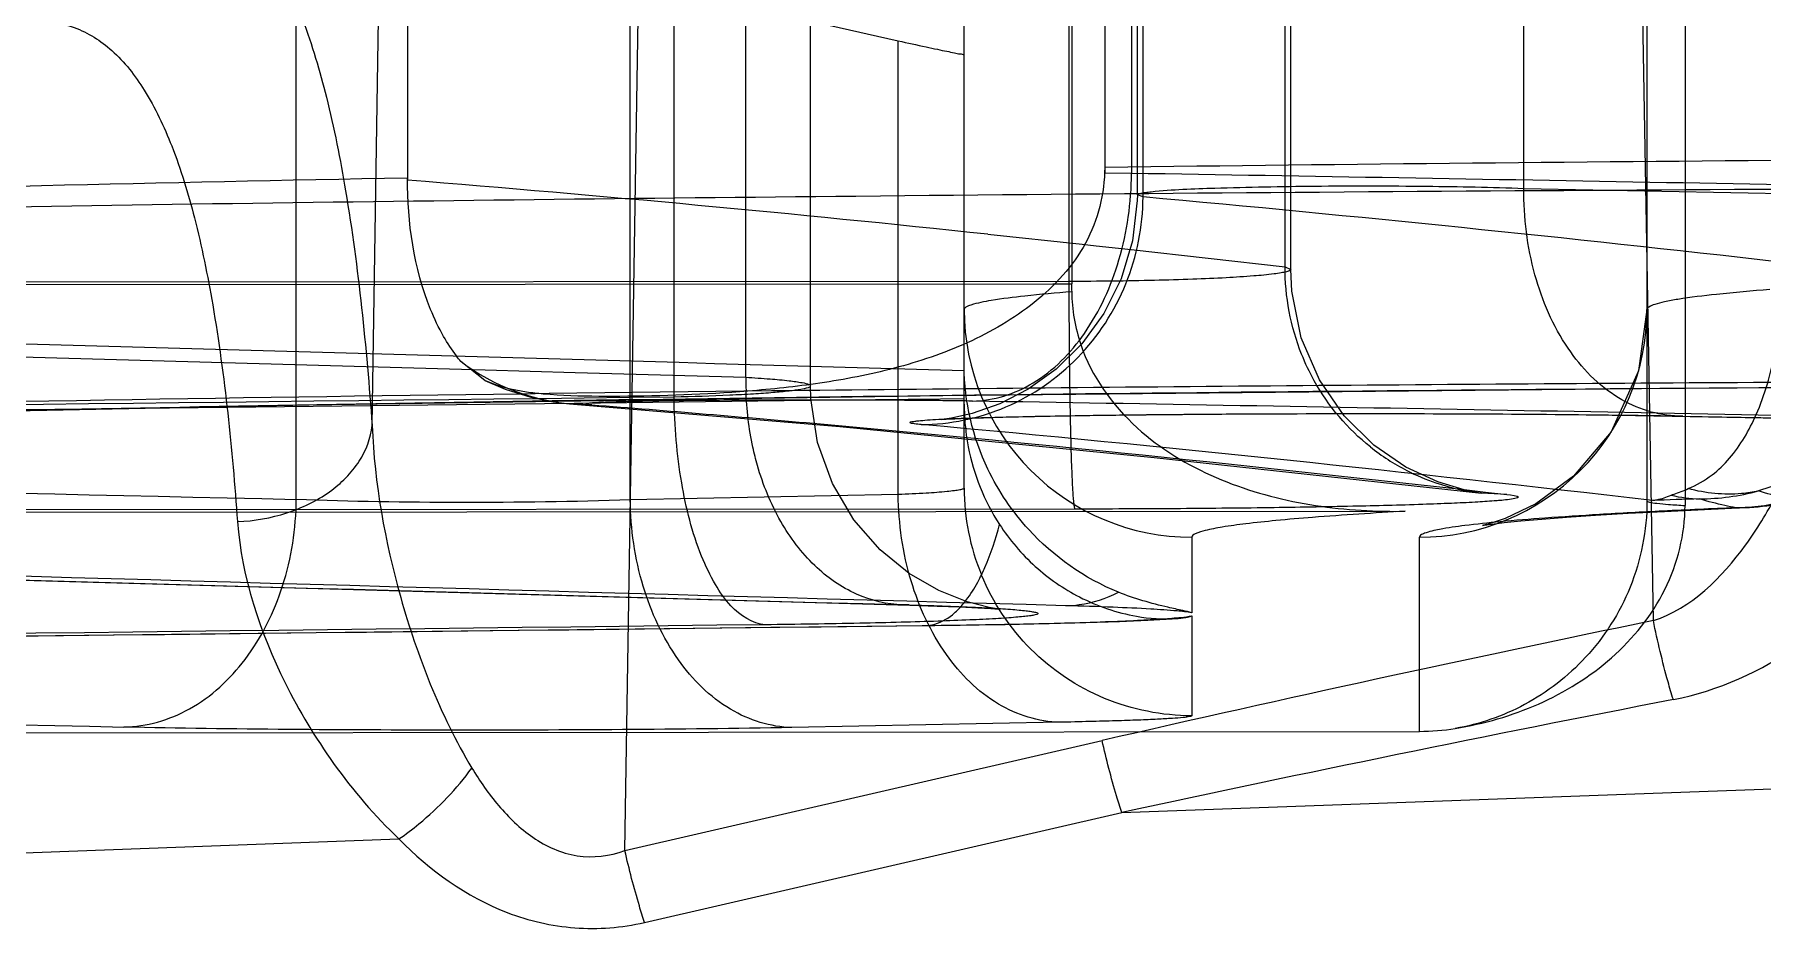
# Model space of a CAD drawing. Header units: millimetres. Extents: x 29875 to 31218, y -21313 to -20364.
# Drawn here: x 30566.321 to 30570.193, y -21048.042 to -21046.04 of the extents above; entities that cross this region are included whole.
import ezdxf

# ---------------------------------------------------------------- set-up
doc = ezdxf.new("R2010")
doc.units = ezdxf.units.MM
doc.header["$LTSCALE"] = 8
doc.layers.add('Cav-cor', color=30, linetype='Continuous')
doc.layers.add('WT', color=4, linetype='Continuous')

# ---------------------------------------------------------------- blocks, each defined once
blk = doc.blocks.new('20160903.150408')
at = {"layer": 'Cav-cor', "color": 241}
for p, q in [((-57.886, 29.9255), (-57.886, 24.1488)), ((-59.1009, 28.2426), (-59.1009, 24.8827)), ((-59.0409, 28.2426), (-59.0409, 24.8822)), ((-58.1617, 24.8487), (-58.1617, 28.1095)), ((-60.6636, 28.0367), (-60.6636, 24.8673)), ((-59.0279, 24.8343), (-59.0279, 27.9972)), ((-59.0151, 24.8297), (-59.0151, 27.9873)), ((-57.8716, 23.8806), (-57.9392, 27.7508)), ((-58.6968, 24.673), (-58.6968, 27.1969)), ((-58.684, 24.6671), (-58.684, 27.1814)), ((-59.1806, 24.6403), (-59.1806, 27.0584)), ((-59.1751, 26.8753), (-59.1751, 24.6349)), ((-59.416, 24.1775), (-59.416, 26.6121)), ((-57.8007, 26.5552), (-57.8007, 24.1385)), ((-59.9051, 24.4257), (-59.9051, 25.8184)), ((-59.7606, 24.4064), (-59.7606, 25.7688)), ((-60.066, 24.3813), (-60.066, 25.7451)), ((-60.9126, 24.1521), (-60.9126, 25.5055)), ((-60.1763, 23.3657), (-60.1448, 25.3625)), ((-60.7426, 24.3176), (-60.7266, 25.329)), ((-60.1642, 24.1511), (-60.1642, 25.3216)), ((-59.5638, 24.163), (-59.5638, 25.1792)), ((-59.0409, 24.8822), (-59.1009, 24.8827)), ((-59.0151, 24.8297), (-59.0279, 24.8343)), ((-58.1617, 24.8487), (-57.4517, 24.835)), ((-59.3627, 24.746), (-59.1516, 24.7235)), ((-59.1516, 24.7235), (-59.1204, 24.7201)), ((-59.1204, 24.7201), (-59.0415, 24.7115)), ((-59.0415, 24.7115), (-58.6968, 24.673)), ((-58.6968, 24.673), (-58.684, 24.6671)), ((-58.684, 24.6671), (-58.684, 24.6671)), ((-59.1806, 24.6403), (-65.678, 24.6358)), ((-62.2824, 24.6327), (-59.217, 24.6348)), ((-59.217, 24.6348), (-59.1751, 24.6349)), ((-57.886, 24.5773), (-57.905, 24.44)), ((-62.2787, 24.4926), (-60.4894, 24.442)), ((-60.4901, 24.4187), (-60.5438, 24.461)), ((-60.4894, 24.442), (-60.2876, 24.4364)), ((-60.2876, 24.4364), (-59.9051, 24.4257)), ((-57.905, 24.44), (-57.9663, 24.3036)), ((-59.4636, 24.3851), (-57.8238, 24.4012)), ((-57.8238, 24.4012), (-55.9546, 24.4118)), ((-62.2748, 24.3451), (-60.4895, 24.3656)), ((-62.0971, 24.3389), (-60.8841, 24.3642)), ((-60.8841, 24.3642), (-59.4636, 24.3851)), ((-60.4895, 24.3656), (-60.2896, 24.368)), ((-60.2896, 24.3654), (-60.2898, 24.3654)), ((-60.2896, 24.368), (-59.7602, 24.3741)), ((-60.2505, 24.364), (-60.2896, 24.3654)), ((-59.7602, 24.3741), (-59.469, 24.3775)), ((-59.469, 24.3775), (-59.416, 24.3781)), ((-59.3297, 24.3364), (-59.2236, 24.3388)), ((-59.2236, 24.3388), (-59.0907, 24.3409)), ((-59.0907, 24.3409), (-58.8443, 24.3433)), ((-58.4446, 24.3443), (-58.12, 24.3427)), ((-58.12, 24.3427), (-57.9119, 24.3404)), ((-57.9119, 24.3404), (-57.0924, 24.3249)), ((-57.8056, 24.3388), (-57.8152, 24.3388)), ((-57.8056, 24.3388), (-57.0823, 24.3249)), ((-59.5638, 24.163), (-60.1642, 24.1511)), ((-58.1996, 24.1632), (-58.2568, 24.1662)), ((-59.1673, 24.1305), (-65.8251, 24.1259)), ((-64.2305, 24.1214), (-58.4278, 24.1256)), ((-58.4493, 24.1254), (-58.4278, 24.1256)), ((-57.6657, 24.1337), (-57.6871, 24.1334)), ((-58.2417, 24.097), (-58.2519, 24.0945)), ((-58.906, 24.0675), (-58.906, 23.8979)), ((-58.396, 23.6327), (-58.396, 24.0674)), ((-59.5396, 23.9159), (-59.5538, 23.9159)), ((-58.906, 23.8915), (-58.906, 23.6676)), ((-66.7356, 23.7874), (-59.5039, 23.8695)), ((-59.5098, 23.8696), (-59.5039, 23.8695)), ((-59.5039, 23.8695), (-59.3238, 23.8722)), ((-61.75, 23.6294), (-58.396, 23.6327)), ((-59.2016, 23.6531), (-59.8019, 23.6412)), ((-60.1763, 23.3657), (-59.1069, 23.612)), ((-59.0629, 23.4508), (-57.1428, 23.5207)), ((-60.1323, 23.2045), (-59.0629, 23.4508)), ((-61.792, 23.3509), (-60.6826, 23.3916))]:
    blk.add_line(p, q, dxfattribs=at)
for points in [[(-64.7153, 26.3352), (-61.5537, 25.6295), (-59.5638, 25.1792)], [(-59.0279, 24.8343), (-59.0281, 24.8216), (-59.0385, 24.7312), (-59.0641, 24.6458)], [(-58.6199, 24.4199), (-58.6605, 24.5142), (-58.6817, 24.6186), (-58.684, 24.6671)], [(-59.0641, 24.6458), (-59.1029, 24.5683), (-59.1525, 24.5005), (-59.21, 24.4439), (-59.2724, 24.3992), (-59.3364, 24.3663), (-59.3978, 24.3447), (-59.4442, 24.3341), (-59.4657, 24.331), (-59.4684, 24.3307)], [(-60.4898, 24.4188), (-60.4447, 24.3991), (-60.3871, 24.3809), (-60.3369, 24.3707), (-60.3001, 24.3663)], [(-59.7112, 24.1877), (-59.7445, 24.2795), (-59.7598, 24.3781), (-59.7606, 24.4064)], [(-58.2568, 24.1662), (-58.2633, 24.1671), (-58.2956, 24.1733), (-58.3549, 24.1912), (-58.4264, 24.2246), (-58.4981, 24.2737), (-58.5642, 24.339), (-58.6199, 24.4199)], [(-60.3001, 24.3663), (-59.6947, 24.3152), (-58.9905, 24.2463), (-58.2571, 24.1663)], [(-59.4684, 24.3307), (-59.4673, 24.3308), (-59.4566, 24.3316), (-59.437, 24.3326), (-59.4089, 24.3338), (-59.3728, 24.3351), (-59.3297, 24.3364)], [(-58.8443, 24.3433), (-58.5501, 24.3443), (-58.4446, 24.3443)], [(-57.9663, 24.3036), (-58.0503, 24.2042), (-58.1352, 24.1419), (-58.2038, 24.1092), (-58.2417, 24.097)], [(-59.5392, 23.9865), (-59.6041, 24.0392), (-59.663, 24.1067), (-59.7112, 24.1877)], [(-58.2519, 24.0945), (-58.2544, 24.0939), (-58.2504, 24.0946), (-58.2336, 24.097), (-58.2059, 24.1002), (-58.1684, 24.104), (-58.1217, 24.108), (-58.066, 24.1123), (-58.0015, 24.1166), (-57.9284, 24.121), (-57.8468, 24.1253), (-57.7571, 24.1297), (-57.6657, 24.1337)], [(-66.404, 24.1177), (-66.3943, 24.1161), (-66.3513, 24.1107), (-66.3131, 24.1077), (-66.2713, 24.1055), (-66.2213, 24.1036), (-59.538, 23.9154)], [(-59.3355, 23.906), (-59.3376, 23.9062), (-59.3603, 23.9101), (-59.4096, 23.9229), (-59.4727, 23.9481), (-59.5392, 23.9865)], [(-59.538, 23.9154), (-59.4768, 23.9134), (-59.4256, 23.9114), (-59.3854, 23.9095), (-59.3563, 23.9077), (-59.3388, 23.9063), (-59.3355, 23.906)], [(-59.3238, 23.8722), (-59.2286, 23.8742), (-59.1431, 23.8765), (-59.0683, 23.879), (-59.0042, 23.8817), (-58.9502, 23.8846), (-58.9422, 23.8851)]]:
    blk.add_lwpolyline(points, dxfattribs=at)
for centre, radius, start, end in [((-54.8854, -314.866), 339.7879, 90.433017, 90.710843), ((-58.0862, -116.6553), 141.5505, 91.043297, 91.70704), ((-64.7858, -26.3559), 51.3888, 83.94224, 85.39901), ((-73.1127, -819.8967), 844.8962, 88.8831239, 89.0456884), ((-64.7342, -38.1445), 63.2334, 83.511252, 84.810857), ((-57.5056, 24.6349), 1.6696, 180.0007, 180.6037), ((-58.9061, 24.5774), 0.5099, 180.0113, 270.0114), ((-58.3959, 24.5774), 0.5099, 269.9886, 359.989), ((-60.2516, 24.8525), 0.4885, 233.318, 265.5142), ((-59.2061, 24.4162), 0.699, 179.2235, 181.636), ((-58.9165, 24.3658), 0.4995, 180.0094, 182.8793), ((-73.4591, -820.3939), 844.8832, 88.8837715, 89.0463383), ((-58.907, 24.366), 0.509, 182.8501, 190.8754), ((-42.0073, 863.4661), 839.5269, 268.3718075, 268.7096472), ((-58.9258, 24.3626), 0.4899, 190.9047, 212.9409), ((-58.1982, 24.6562), 0.494, 231.4914, 242.7937), ((-58.2033, 24.6471), 0.4837, 242.832, 251.1965), ((-58.9058, 24.1779), 0.5102, 180.0457, 202.4298), ((-58.2011, 24.6541), 0.491, 251.2217, 263.4543), ((-57.7609, 24.467), 0.3136, 256.9311, 268.7349), ((-57.7692, 24.6631), 0.5097, 270.1533, 285.1207), ((-57.6877, 24.6462), 0.513, 272.4514, 289.9546), ((-56.4259, -17.7028), 41.8777, 91.83627, 91.98112), ((-57.6892, 24.6377), 0.5043, 270.2388, 285.2848), ((-58.9378, 24.3554), 0.4759, 212.9913, 227.9425), ((-47.0695, -28.7766), 53.7538, 101.5928, 102.94029), ((-42.3871, 862.8297), 839.4005, 268.3711249, 268.7090155), ((-46.9295, -32.6819), 57.429, 100.938312, 102.197157), ((-58.3966, 24.1432), 0.5106, 270.0637, 279.1407)]:
    blk.add_arc(centre, radius, start, end, dxfattribs=at)
for points, knots in [([(-61.223, 25.5239), (-61.19, 25.5255), (-61.121, 25.5159), (-61.0289, 25.4552), (-60.9536, 25.3546), (-60.8911, 25.2174), (-60.8396, 25.043), (-60.7799, 24.7405), (-60.7557, 24.4934), (-60.7426, 24.3176)], [0, 0, 0, 0, 0.071065, 0.144518, 0.231129, 0.337639, 0.467287, 0.621169, 1, 1, 1, 1]), ([(-53.6743, 25.286), (-54.4029, 25.0913), (-55.4543, 24.8101), (-56.7749, 24.4375), (-57.3664, 24.2588), (-57.6363, 24.171)], [0, 0, 0, 0, 0.549669, 0.793203, 1, 1, 1, 1]), ([(-61.5054, 25.2236), (-61.4733, 25.2248), (-61.4069, 25.2153), (-61.3178, 25.1583), (-61.245, 25.0641), (-61.1848, 24.9359), (-61.1355, 24.7736), (-61.079, 24.4934), (-61.0564, 24.2647), (-61.0444, 24.1023)], [0, 0, 0, 0, 0.073703, 0.149217, 0.237013, 0.343868, 0.473112, 0.62585, 1, 1, 1, 1]), ([(-59.5638, 25.1792), (-59.543, 25.1746), (-59.5136, 25.1682), (-59.4773, 25.1605), (-59.456, 25.1559), (-59.4398, 25.153), (-59.4266, 25.1497), (-59.4213, 25.1501), (-59.416, 25.148), (-59.416, 25.1488)], [0, 0, 0, 0, 0.423605, 0.596399, 0.740048, 0.853201, 0.934715, 0.983754, 1, 1, 1, 1]), ([(-52.3096, 24.8586), (-53.5925, 24.8579), (-56.0422, 24.8559), (-59.4532, 24.837), (-61.9779, 24.8035), (-63.6787, 24.7629), (-64.7136, 24.7291), (-65.6057, 24.6904), (-66.3686, 24.6479), (-67.0108, 24.6022), (-67.4713, 24.5599), (-67.7803, 24.5238), (-67.9682, 24.498), (-68.1268, 24.4719), (-68.2563, 24.4459), (-68.3567, 24.4197), (-68.4219, 24.3969), (-68.4586, 24.3768), (-68.4793, 24.3618), (-68.4892, 24.3446), (-68.4878, 24.3351)], [0, 0, 0, 0, 0.237167, 0.452845, 0.630556, 0.703913, 0.767354, 0.821971, 0.868961, 0.908615, 0.940974, 0.954442, 0.966121, 0.976022, 0.984158, 0.990536, 0.995187, 0.996891, 0.998214, 1, 1, 1, 1]), ([(-60.5825, 24.5173), (-60.5936, 24.5367), (-60.6462, 24.647), (-60.6636, 24.7722), (-60.6636, 24.8717)], [0, 0, 0, 0, 0.183378, 1, 1, 1, 1]), ([(-59.1011, 24.8958), (-59.1011, 24.8375), (-59.1316, 24.7182), (-59.2539, 24.5863), (-59.4063, 24.4977), (-59.5709, 24.4426), (-59.7366, 24.4105), (-59.942, 24.3889), (-60.092, 24.3835), (-60.1878, 24.3829)], [0, 0, 0, 0, 0.132768, 0.265856, 0.398768, 0.530423, 0.658954, 0.781993, 1, 1, 1, 1]), ([(-59.3971, 24.3723), (-59.35, 24.3731), (-59.2491, 24.4058), (-59.134, 24.5246), (-59.0593, 24.6904), (-59.0414, 24.817), (-59.0409, 24.8822)], [0, 0, 0, 0, 0.208097, 0.443511, 0.711606, 1, 1, 1, 1]), ([(-59.5123, 24.3198), (-59.4477, 24.3201), (-59.3167, 24.3474), (-59.1519, 24.4614), (-59.0416, 24.6304), (-59.0154, 24.7635), (-59.0151, 24.8297)], [0, 0, 0, 0, 0.246942, 0.495904, 0.747261, 1, 1, 1, 1]), ([(-59.0279, 24.8343), (-59.0279, 24.8352), (-59.0245, 24.8369), (-59.0191, 24.8382), (-59.0089, 24.8399), (-59.0012, 24.8408), (-58.9967, 24.8413)], [0, 0, 0, 0, 0.082237, 0.272333, 0.578421, 1, 1, 1, 1]), ([(-58.9967, 24.8413), (-58.9495, 24.8464), (-58.8274, 24.8506), (-58.6216, 24.8548), (-58.3906, 24.8543), (-58.2343, 24.8515), (-58.1617, 24.8487)], [0, 0, 0, 0, 0.170355, 0.438453, 0.739348, 1, 1, 1, 1]), ([(-57.8153, 24.3388), (-57.8621, 24.3398), (-57.9623, 24.3723), (-58.0754, 24.4916), (-58.147, 24.6575), (-58.1624, 24.7837), (-58.1617, 24.8487)], [0, 0, 0, 0, 0.208342, 0.442968, 0.710733, 1, 1, 1, 1]), ([(-57.8716, 23.8806), (-57.7868, 23.9078), (-57.6851, 24.01), (-57.5952, 24.1576), (-57.5249, 24.3093), (-57.4666, 24.5012), (-57.4486, 24.6593), (-57.45, 24.7358)], [0, 0, 0, 0, 0.268165, 0.398212, 0.52518, 0.769504, 1, 1, 1, 1]), ([(-58.684, 24.6671), (-58.684, 24.6659), (-58.6879, 24.6635), (-58.6948, 24.6616), (-58.7069, 24.659), (-58.7313, 24.6557), (-58.7725, 24.6518), (-58.8332, 24.648), (-58.9073, 24.6448), (-58.9921, 24.6423), (-59.0844, 24.6408), (-59.1481, 24.6404), (-59.1806, 24.6403)], [0, 0, 0, 0, 0.007029, 0.022214, 0.046354, 0.079415, 0.171295, 0.294705, 0.445153, 0.617151, 0.804596, 1, 1, 1, 1]), ([(-57.7933, 24.1762), (-57.7743, 24.1841), (-57.7405, 24.2035), (-57.6853, 24.2574), (-57.632, 24.3497), (-57.5894, 24.4991), (-57.5838, 24.6166), (-57.5883, 24.6838)], [0, 0, 0, 0, 0.106212, 0.199427, 0.397754, 0.650562, 1, 1, 1, 1]), ([(-59.1673, 24.1305), (-59.1682, 24.1314), (-59.1688, 24.1359), (-59.1702, 24.144), (-59.1712, 24.1571), (-59.1731, 24.1832), (-59.1749, 24.2262), (-59.1768, 24.2889), (-59.1784, 24.3646), (-59.1796, 24.4507), (-59.1804, 24.5437), (-59.1806, 24.6078), (-59.1806, 24.6403)], [0, 0, 0, 0, 0.007646, 0.02429, 0.049899, 0.084312, 0.178369, 0.302745, 0.453005, 0.623698, 0.808674, 1, 1, 1, 1]), ([(-59.175, 24.6173), (-59.2101, 24.6145), (-59.2705, 24.609), (-59.3455, 24.6), (-59.3906, 24.5911), (-59.4104, 24.5843), (-59.416, 24.5794), (-59.416, 24.5773)], [0, 0, 0, 0, 0.427199, 0.735334, 0.92376, 0.974227, 1, 1, 1, 1]), ([(-57.6108, 24.6221), (-57.6507, 24.619), (-57.7194, 24.613), (-57.7983, 24.6035), (-57.8442, 24.5955), (-57.8663, 24.5897), (-57.8795, 24.5852), (-57.886, 24.5797), (-57.886, 24.5773)], [0, 0, 0, 0, 0.42632, 0.734729, 0.844156, 0.923777, 0.974345, 1, 1, 1, 1]), ([(-60.5438, 24.461), (-60.5472, 24.4651), (-60.5614, 24.4829), (-60.5738, 24.5021), (-60.5825, 24.5173)], [0, 0, 0, 0, 0.233085, 1, 1, 1, 1]), ([(-59.1546, 24.4988), (-59.1305, 24.4277), (-59.0415, 24.3039), (-58.8558, 24.1931), (-58.6553, 24.1362), (-58.518, 24.1253), (-58.4494, 24.1254)], [0, 0, 0, 0, 0.26624, 0.514033, 0.756525, 1, 1, 1, 1]), ([(-58.5058, 24.2696), (-58.5566, 24.3099), (-58.6144, 24.3785), (-58.6516, 24.4569), (-58.6598, 24.4772)], [0, 0, 0, 0, 0.747493, 1, 1, 1, 1]), ([(-59.0703, 23.9443), (-59.1461, 23.9751), (-59.2621, 24.0568), (-59.3838, 24.2363), (-59.416, 24.3714), (-59.416, 24.4502)], [0, 0, 0, 0, 0.380661, 0.633401, 1, 1, 1, 1]), ([(-57.8268, 23.7038), (-57.7261, 23.7233), (-57.5417, 23.8081), (-57.3366, 24.0031), (-57.1992, 24.2159), (-57.1506, 24.3693), (-57.1428, 24.4426)], [0, 0, 0, 0, 0.289943, 0.554494, 0.791622, 1, 1, 1, 1]), ([(-52.2832, 24.4273), (-53.1773, 24.4267), (-54.9293, 24.4253), (-57.4508, 24.4169), (-59.7427, 24.3984), (-61.7302, 24.3702), (-63.3979, 24.3316), (-64.7645, 24.2824), (-65.8631, 24.2253), (-66.6254, 24.1701), (-67.1185, 24.121), (-67.402, 24.0861), (-67.6024, 24.055), (-67.7339, 24.029), (-67.8114, 24.0108), (-67.8746, 23.9926), (-67.9238, 23.9747), (-67.9585, 23.9566), (-67.9812, 23.9389), (-67.9886, 23.9154), (-67.9737, 23.8943), (-67.9467, 23.8773), (-67.9055, 23.8597), (-67.8495, 23.8425), (-67.7782, 23.8253), (-67.6915, 23.8083), (-67.546, 23.7847), (-67.3303, 23.7572), (-67.0371, 23.727), (-66.7058, 23.6982), (-66.3472, 23.6711), (-65.9712, 23.6454), (-65.7159, 23.6293), (-65.587, 23.6214)], [0, 0, 0, 0, 0.147494, 0.289001, 0.415963, 0.525575, 0.616906, 0.691132, 0.751154, 0.798367, 0.817198, 0.832892, 0.845485, 0.850627, 0.855003, 0.858617, 0.861477, 0.863609, 0.865083, 0.866127, 0.86728, 0.868989, 0.871418, 0.874628, 0.87865, 0.883504, 0.889202, 0.902954, 0.919364, 0.937837, 0.957799, 0.978699, 1, 1, 1, 1]), ([(-67.083, 23.8151), (-67.1213, 23.8226), (-67.1744, 23.834), (-67.2385, 23.853), (-67.2737, 23.8661), (-67.3005, 23.8793), (-67.319, 23.8926), (-67.33, 23.907), (-67.3306, 23.9234), (-67.3206, 23.9381), (-67.2936, 23.959), (-67.2371, 23.9825), (-67.1453, 24.0091), (-67.0206, 24.0358), (-66.8633, 24.0627), (-66.6734, 24.0892), (-66.4509, 24.1155), (-66.0891, 24.1519), (-65.5549, 24.1945), (-64.8136, 24.24), (-63.9321, 24.282), (-62.8939, 24.3191), (-61.6793, 24.3505), (-60.2765, 24.3757), (-58.6848, 24.3951), (-56.2506, 24.4136), (-54.3477, 24.4167), (-53.0369, 24.4179)], [0, 0, 0, 0, 0.008015, 0.011144, 0.013707, 0.015726, 0.017246, 0.018366, 0.019306, 0.020398, 0.02187, 0.026275, 0.032808, 0.041522, 0.052436, 0.065556, 0.080885, 0.098429, 0.14019, 0.190893, 0.25087, 0.321354, 0.404147, 0.500297, 0.60937, 0.730916, 1, 1, 1, 1]), ([(-60.3594, 24.3881), (-60.3719, 24.3892), (-60.4163, 24.3943), (-60.461, 24.4045), (-60.4898, 24.4188)], [0, 0, 0, 0, 0.281214, 1, 1, 1, 1]), ([(-59.7606, 24.4064), (-59.7606, 24.4041), (-59.7702, 24.4008), (-59.7842, 24.3978), (-59.8114, 24.3942), (-59.8464, 24.3909), (-59.891, 24.3879), (-59.965, 24.3841), (-60.0243, 24.3822), (-60.066, 24.3813)], [0, 0, 0, 0, 0.02161, 0.074687, 0.160254, 0.276956, 0.422442, 0.593878, 1, 1, 1, 1]), ([(-59.9051, 24.4257), (-59.887, 24.4246), (-59.8547, 24.4225), (-59.8124, 24.4189), (-59.7833, 24.4146), (-59.7679, 24.4117), (-59.7631, 24.4091)], [0, 0, 0, 0, 0.379724, 0.678107, 0.88613, 1, 1, 1, 1]), ([(-59.8793, 24.2283), (-59.8831, 24.2417), (-59.8969, 24.2967), (-59.9036, 24.3535), (-59.9048, 24.3962)], [0, 0, 0, 0, 0.246367, 1, 1, 1, 1]), ([(-60.1878, 24.3829), (-60.2035, 24.3828), (-60.2607, 24.3828), (-60.318, 24.3843), (-60.3594, 24.3881)], [0, 0, 0, 0, 0.274487, 1, 1, 1, 1]), ([(-59.3971, 24.3723), (-59.4415, 24.373), (-59.5379, 24.3741), (-59.6887, 24.3748), (-59.8461, 24.3747), (-59.9742, 24.374), (-60.0678, 24.373), (-60.1271, 24.372), (-60.1707, 24.3711), (-60.2004, 24.3703), (-60.2184, 24.3696), (-60.2336, 24.369), (-60.2452, 24.3683), (-60.2548, 24.3677), (-60.2589, 24.3671), (-60.264, 24.3665), (-60.261, 24.3646), (-60.2571, 24.3649), (-60.253, 24.3642), (-60.2505, 24.364)], [0, 0, 0, 0, 0.15153, 0.328977, 0.514273, 0.688502, 0.765781, 0.833775, 0.890721, 0.914589, 0.935169, 0.952338, 0.965986, 0.976028, 0.982417, 0.98516, 0.986537, 0.991441, 1, 1, 1, 1]), ([(-60.2505, 24.364), (-60.0795, 24.3508), (-59.3949, 24.2934), (-58.7117, 24.2213), (-58.1996, 24.1632)], [0, 0, 0, 0, 0.249717, 1, 1, 1, 1]), ([(-59.8614, 23.8714), (-59.8907, 23.8732), (-59.9361, 23.9045), (-59.9768, 23.9639), (-60.0199, 24.0548), (-60.0551, 24.1959), (-60.0653, 24.3169), (-60.066, 24.3813)], [0, 0, 0, 0, 0.151543, 0.253669, 0.375091, 0.667614, 1, 1, 1, 1]), ([(-61.0444, 24.1023), (-61.0069, 24.1038), (-60.934, 24.1167), (-60.8381, 24.1625), (-60.7682, 24.2309), (-60.7455, 24.2895), (-60.7426, 24.3176)], [0, 0, 0, 0, 0.281661, 0.548255, 0.787283, 1, 1, 1, 1]), ([(-60.7426, 24.3176), (-60.7375, 24.1875), (-60.7018, 23.9899), (-60.6156, 23.7356), (-60.5555, 23.6102), (-60.5191, 23.5504)], [0, 0, 0, 0, 0.484991, 0.739214, 1, 1, 1, 1]), ([(-59.5123, 24.3198), (-59.5173, 24.3202), (-59.524, 24.3207), (-59.5319, 24.3223), (-59.5354, 24.3225), (-59.5394, 24.3255), (-59.5292, 24.3269), (-59.5209, 24.3283), (-59.5018, 24.3298), (-59.4785, 24.3313), (-59.4481, 24.3328), (-59.4121, 24.3342), (-59.3526, 24.3361), (-59.2655, 24.3382), (-59.147, 24.3403), (-59.0124, 24.342), (-58.865, 24.3433), (-58.6543, 24.3444), (-58.3891, 24.3445), (-58.0875, 24.3429), (-57.8945, 24.3405), (-57.8056, 24.3388)], [0, 0, 0, 0, 0.008548, 0.01146, 0.013467, 0.014928, 0.017711, 0.024129, 0.034193, 0.04785, 0.065036, 0.085629, 0.109489, 0.166415, 0.234343, 0.311545, 0.396018, 0.485607, 0.670842, 0.848333, 1, 1, 1, 1]), ([(-59.5538, 23.9159), (-59.5891, 23.9169), (-59.6625, 23.9345), (-59.7579, 24.0022), (-59.8336, 24.1033), (-59.8667, 24.1847), (-59.8793, 24.2283)], [0, 0, 0, 0, 0.220777, 0.457043, 0.716704, 1, 1, 1, 1]), ([(-59.416, 24.1775), (-59.416, 24.1764), (-59.4203, 24.1746), (-59.4269, 24.1731), (-59.4394, 24.1712), (-59.4642, 24.1685), (-59.5064, 24.1655), (-59.5429, 24.1638), (-59.5638, 24.163)], [0, 0, 0, 0, 0.021244, 0.071691, 0.153244, 0.265632, 0.579064, 1, 1, 1, 1]), ([(-59.2016, 23.6531), (-59.2494, 23.654), (-59.3514, 23.6866), (-59.4685, 23.8053), (-59.5448, 23.9711), (-59.5631, 24.0978), (-59.5638, 24.163)], [0, 0, 0, 0, 0.21003, 0.446141, 0.71341, 1, 1, 1, 1]), ([(-58.1996, 24.1632), (-58.1909, 24.1622), (-58.159, 24.1574), (-58.2046, 24.1502), (-58.2305, 24.1486), (-58.2752, 24.1455), (-58.3275, 24.1431), (-58.4194, 24.1396), (-58.5555, 24.1362), (-58.741, 24.133), (-58.9483, 24.1311), (-59.093, 24.1305), (-59.1673, 24.1305)], [0, 0, 0, 0, 0.025638, 0.04992, 0.079836, 0.121271, 0.173731, 0.236558, 0.390248, 0.574805, 0.78155, 1, 1, 1, 1]), ([(-57.8737, 24.1499), (-57.8703, 24.1503), (-57.8559, 24.1526), (-57.842, 24.1571), (-57.8319, 24.1614)], [0, 0, 0, 0, 0.237042, 1, 1, 1, 1]), ([(-57.8319, 24.1614), (-57.8297, 24.1624), (-57.8168, 24.1672), (-57.8038, 24.1718), (-57.7933, 24.1762)], [0, 0, 0, 0, 0.173571, 1, 1, 1, 1]), ([(-57.6363, 24.171), (-57.6486, 24.1683), (-57.7008, 24.1602), (-57.7547, 24.1657), (-57.7933, 24.1762)], [0, 0, 0, 0, 0.24042, 1, 1, 1, 1]), ([(-57.5562, 24.1512), (-57.5642, 24.1528), (-57.5911, 24.1584), (-57.6179, 24.165), (-57.6363, 24.171)], [0, 0, 0, 0, 0.294907, 1, 1, 1, 1]), ([(-61.2989, 23.6422), (-61.2481, 23.6431), (-61.141, 23.6745), (-61.0151, 23.7925), (-60.9329, 23.9591), (-60.9132, 24.0868), (-60.9126, 24.1521)], [0, 0, 0, 0, 0.217428, 0.455865, 0.719907, 1, 1, 1, 1]), ([(-60.1642, 24.1511), (-60.2907, 24.1462), (-60.5403, 24.1443), (-60.7899, 24.1466), (-60.9126, 24.1521)], [0, 0, 0, 0, 0.507599, 1, 1, 1, 1]), ([(-59.8019, 23.6412), (-59.8497, 23.6422), (-59.9518, 23.6747), (-60.069, 23.7934), (-60.1453, 23.9592), (-60.1635, 24.0859), (-60.1642, 24.1511)], [0, 0, 0, 0, 0.210028, 0.446117, 0.713384, 1, 1, 1, 1]), ([(-58.4278, 24.1256), (-58.497, 24.1216), (-58.5936, 24.1155), (-58.7126, 24.1054), (-58.7804, 24.0982), (-58.8327, 24.0914), (-58.8718, 24.0838), (-58.8934, 24.0782), (-58.906, 24.071), (-58.906, 24.0675)], [0, 0, 0, 0, 0.428621, 0.598863, 0.73908, 0.849009, 0.928509, 0.977896, 1, 1, 1, 1]), ([(-57.6871, 24.1334), (-57.7414, 24.1311), (-57.8432, 24.1265), (-57.9857, 24.1189), (-58.1076, 24.1111), (-58.208, 24.103), (-58.2869, 24.0949), (-58.3433, 24.087), (-58.377, 24.0794), (-58.3921, 24.0734), (-58.396, 24.0692), (-58.396, 24.0675)], [0, 0, 0, 0, 0.227716, 0.427542, 0.598392, 0.739501, 0.85024, 0.930179, 0.979283, 0.992679, 1, 1, 1, 1]), ([(-58.3155, 23.6392), (-58.2516, 23.6495), (-58.1257, 23.6856), (-57.9583, 23.7891), (-57.8333, 23.9432), (-57.8007, 24.074), (-57.8007, 24.1385)], [0, 0, 0, 0, 0.25031, 0.500488, 0.750368, 1, 1, 1, 1]), ([(-57.886, 24.1488), (-57.886, 24.0831), (-57.9113, 23.9541), (-58.0129, 23.7946), (-58.1532, 23.6859), (-58.2615, 23.6485), (-58.3154, 23.6392)], [0, 0, 0, 0, 0.273603, 0.531904, 0.77207, 1, 1, 1, 1]), ([(-57.886, 24.1488), (-57.886, 24.1481), (-57.8837, 24.1469), (-57.8769, 24.1452), (-57.8605, 24.1429), (-57.8343, 24.1406), (-57.813, 24.1392), (-57.8007, 24.1384)], [0, 0, 0, 0, 0.022121, 0.071989, 0.262969, 0.574457, 1, 1, 1, 1]), ([(-57.6871, 24.1334), (-57.6951, 24.135), (-57.7223, 24.1406), (-57.7493, 24.1473), (-57.7678, 24.1534)], [0, 0, 0, 0, 0.294889, 1, 1, 1, 1]), ([(-61.0444, 24.1023), (-61.0351, 23.9771), (-60.9709, 23.7855), (-60.8313, 23.5542), (-60.7366, 23.443), (-60.6826, 23.3916)], [0, 0, 0, 0, 0.464233, 0.723931, 1, 1, 1, 1]), ([(-59.3826, 23.9724), (-59.3779, 23.9813), (-59.3591, 24.0211), (-59.3454, 24.0633), (-59.3369, 24.0962)], [0, 0, 0, 0, 0.228277, 1, 1, 1, 1]), ([(-59.4166, 23.92), (-59.4135, 23.9237), (-59.4007, 23.9402), (-59.39, 23.9582), (-59.3826, 23.9724)], [0, 0, 0, 0, 0.232261, 1, 1, 1, 1]), ([(-59.2566, 24.0021), (-59.2268, 23.9752), (-59.1558, 23.9261), (-59.046, 23.8889), (-58.9714, 23.8832), (-58.9422, 23.8851)], [0, 0, 0, 0, 0.351432, 0.744772, 1, 1, 1, 1]), ([(-59.188, 23.914), (-59.178, 23.9142), (-59.1374, 23.9176), (-59.0977, 23.9305), (-59.0703, 23.9442)], [0, 0, 0, 0, 0.245862, 1, 1, 1, 1]), ([(-58.906, 23.8979), (-58.9125, 23.9002), (-58.9304, 23.9041), (-58.986, 23.916), (-59.0344, 23.9298), (-59.0703, 23.9443)], [0, 0, 0, 0, 0.121426, 0.320527, 1, 1, 1, 1]), ([(-59.5396, 23.9158), (-59.4899, 23.9145), (-59.4217, 23.9122), (-59.3459, 23.9083), (-59.3133, 23.9061), (-59.294, 23.9046), (-59.2783, 23.9029), (-59.2662, 23.9016), (-59.2577, 23.8995), (-59.2525, 23.899), (-59.2498, 23.8957), (-59.2549, 23.8939), (-59.2604, 23.8926), (-59.2709, 23.891), (-59.2843, 23.8895), (-59.3015, 23.8879), (-59.3222, 23.8864), (-59.3566, 23.8842), (-59.4077, 23.8818), (-59.4783, 23.8791), (-59.5605, 23.8767), (-59.6894, 23.8738), (-59.7909, 23.8723), (-59.8614, 23.8714)], [0, 0, 0, 0, 0.164957, 0.226805, 0.252106, 0.273558, 0.291087, 0.30464, 0.314205, 0.319831, 0.322036, 0.325467, 0.332688, 0.343882, 0.359066, 0.3782, 0.401215, 0.42804, 0.492744, 0.571346, 0.662754, 0.765734, 1, 1, 1, 1]), ([(-59.5098, 23.8696), (-59.4343, 23.8705), (-59.2975, 23.8726), (-59.1367, 23.8767), (-59.0326, 23.881), (-58.9761, 23.884), (-58.9356, 23.8873), (-58.9139, 23.8897), (-58.906, 23.8915)], [0, 0, 0, 0, 0.374996, 0.67919, 0.798099, 0.892198, 0.959832, 1, 1, 1, 1]), ([(-59.5039, 23.8695), (-59.4986, 23.8695), (-59.4764, 23.872), (-59.4557, 23.8832), (-59.4425, 23.8939)], [0, 0, 0, 0, 0.234713, 1, 1, 1, 1]), ([(-59.4425, 23.8939), (-59.4402, 23.8958), (-59.4309, 23.9037), (-59.4225, 23.9127), (-59.4166, 23.92)], [0, 0, 0, 0, 0.236922, 1, 1, 1, 1]), ([(-58.906, 23.8979), (-58.9168, 23.9004), (-58.9476, 23.9032), (-59.0062, 23.9074), (-59.0893, 23.9109), (-59.1526, 23.913), (-59.188, 23.914)], [0, 0, 0, 0, 0.11758, 0.327309, 0.624197, 1, 1, 1, 1]), ([(-58.9422, 23.8851), (-58.9346, 23.8857), (-58.9224, 23.887), (-58.9102, 23.8895), (-58.906, 23.8915)], [0, 0, 0, 0, 0.625631, 1, 1, 1, 1]), ([(-57.8268, 23.7038), (-57.831, 23.717), (-57.8483, 23.7753), (-57.8622, 23.8346), (-57.8716, 23.8806)], [0, 0, 0, 0, 0.228438, 1, 1, 1, 1]), ([(-58.906, 23.6676), (-58.906, 23.6671), (-58.9082, 23.6662), (-58.9115, 23.6654), (-58.9178, 23.6644), (-58.9305, 23.663), (-58.9526, 23.6613), (-58.9857, 23.6595), (-59.028, 23.6577), (-59.0788, 23.656), (-59.1376, 23.6545), (-59.1794, 23.6535), (-59.2016, 23.6531)], [0, 0, 0, 0, 0.005366, 0.018159, 0.038905, 0.067646, 0.148988, 0.261605, 0.40449, 0.576518, 0.775812, 1, 1, 1, 1]), ([(-59.8019, 23.6412), (-60.0552, 23.6363), (-60.5542, 23.6344), (-61.0532, 23.6368), (-61.2989, 23.6422)], [0, 0, 0, 0, 0.507611, 1, 1, 1, 1]), ([(-59.0629, 23.4508), (-59.0669, 23.4631), (-59.0835, 23.5163), (-59.0974, 23.5703), (-59.1069, 23.612)], [0, 0, 0, 0, 0.232724, 1, 1, 1, 1]), ([(-60.6826, 23.3916), (-60.6671, 23.4022), (-60.6065, 23.4483), (-60.5531, 23.5041), (-60.5192, 23.5504)], [0, 0, 0, 0, 0.246046, 1, 1, 1, 1]), ([(-60.5191, 23.5504), (-60.5013, 23.521), (-60.4616, 23.464), (-60.3857, 23.39), (-60.2853, 23.3442), (-60.21, 23.353), (-60.1763, 23.3657)], [0, 0, 0, 0, 0.243634, 0.491392, 0.744839, 1, 1, 1, 1]), ([(-60.6826, 23.3916), (-60.6141, 23.3218), (-60.4879, 23.2303), (-60.2888, 23.1849), (-60.1832, 23.1928), (-60.1323, 23.2045)], [0, 0, 0, 0, 0.484571, 0.741265, 1, 1, 1, 1]), ([(-60.1323, 23.2045), (-60.1363, 23.2168), (-60.1529, 23.27), (-60.1668, 23.324), (-60.1763, 23.3657)], [0, 0, 0, 0, 0.232724, 1, 1, 1, 1])]:
    blk.add_open_spline(points, degree=3, knots=knots, dxfattribs=at)
for points in [[(-58.6598, 24.4772), (-58.6844, 24.5389), (-58.6972, 24.6066), (-58.6968, 24.673)], [(-59.175, 24.6173), (-59.1746, 24.5772), (-59.1674, 24.5367), (-59.1546, 24.4988)], [(-59.416, 24.4404), (-61.12, 24.4883), (-62.824, 24.5371), (-64.528, 24.5847)], [(-60.066, 24.3813), (-62.2196, 24.3561), (-64.3732, 24.3314), (-66.5268, 24.3076)], [(-57.8737, 24.1499), (-58.4192, 24.2124), (-58.9654, 24.2708), (-59.5123, 24.3198)], [(-57.5527, 24.1566), (-57.5887, 24.1432), (-57.6273, 24.1353), (-57.6657, 24.1337)], [(-66.1773, 24.1027), (-63.9647, 24.0415), (-61.7521, 23.9777), (-59.5396, 23.9158)], [(-59.188, 23.914), (-61.0898, 23.9671), (-62.9916, 24.0217), (-64.8935, 24.0749)], [(-59.2666, 23.8169), (-59.3135, 23.8638), (-59.3518, 23.9211), (-59.3772, 23.9824)], [(-59.8614, 23.8714), (-62.187, 23.8442), (-64.5126, 23.8177), (-66.8383, 23.7921)], [(-66.7544, 23.7874), (-64.3395, 23.8138), (-61.9247, 23.8414), (-59.5098, 23.8696)], [(-59.1012, 23.7064), (-59.1625, 23.7318), (-59.2197, 23.77), (-59.2666, 23.8169)], [(-58.906, 23.6676), (-58.9723, 23.6676), (-59.0399, 23.6811), (-59.1012, 23.7064)]]:
    blk.add_open_spline(points, degree=3, dxfattribs=at)

msp = doc.modelspace()

# ---------------------------------------------------------------- block references
at = {"layer": 'WT'}
msp.add_blockref('20160903.150408', (30627.8198, -21071.2329), dxfattribs=at)

doc.saveas('drawing.dxf')
